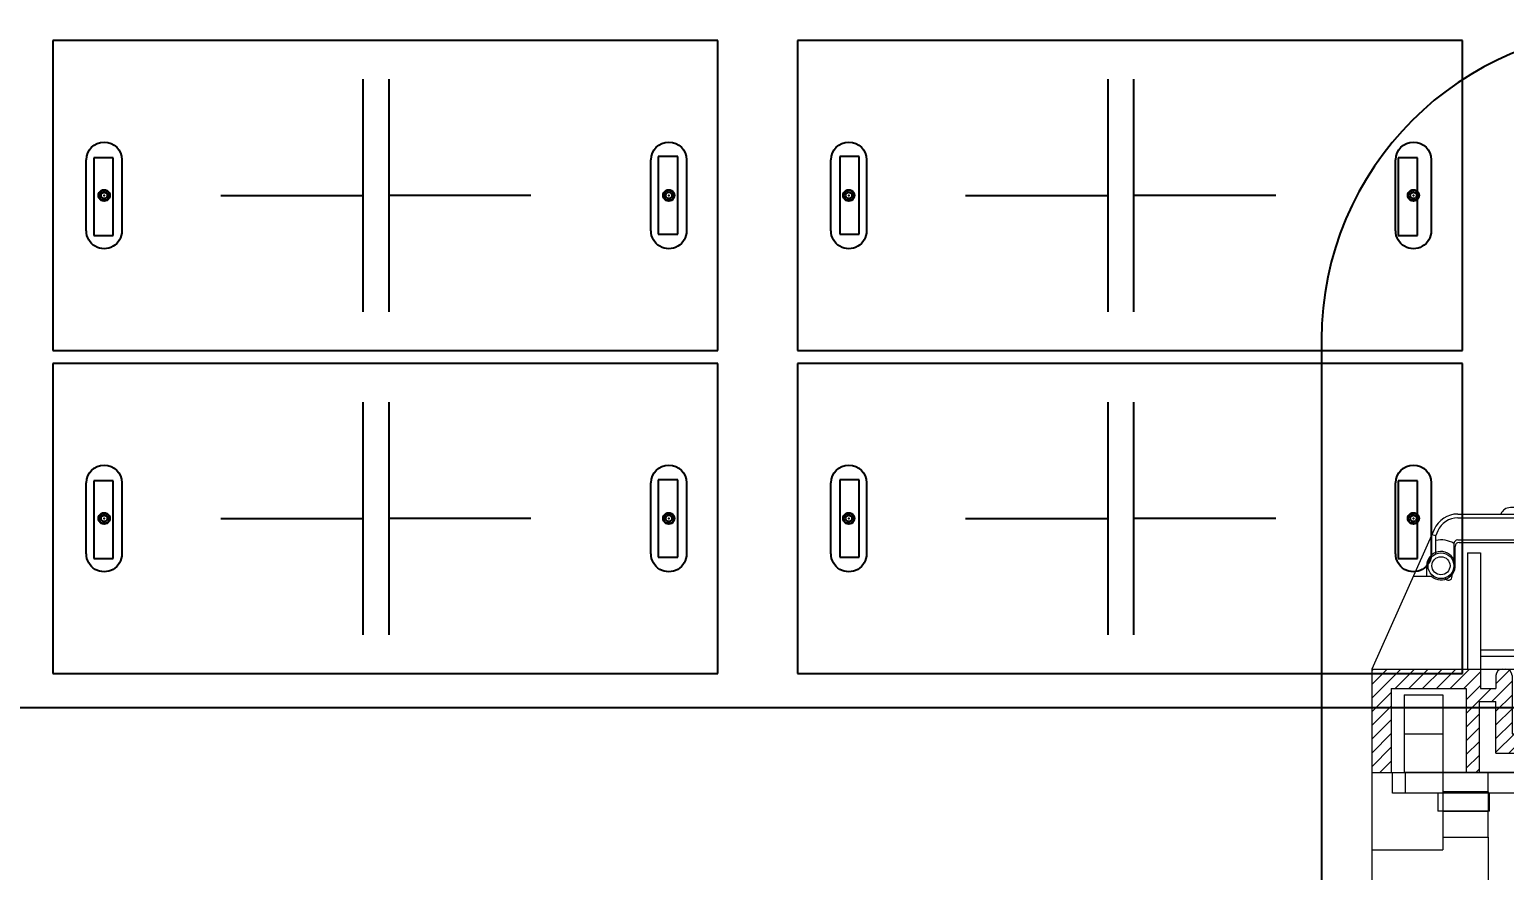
# Model space of a CAD drawing. Header units: millimetres. Extents: x 24815 to 37444, y -10619 to 6020.
# Drawn here: x 34964.9 to 35079.1, y 161.9 to 227 of the extents above; entities that cross this region are included whole.
import ezdxf

# ---------------------------------------------------------------- set-up
doc = ezdxf.new("R2010")
doc.units = ezdxf.units.MM
doc.styles.get("Standard").update_dxf_attribs({"font": 'ISOCP.SHX', "bigfont": 'WHGTXT.SHX'})

# ---------------------------------------------------------------- blocks, each defined once
blk = doc.blocks.new('A$C7E300538')
at = {"lineweight": 13}
h = blk.add_hatch(dxfattribs=at)
h.set_pattern_fill('ANSI31', color=251, scale=6, angle=90, style=0)
h.set_pattern_definition([(45, (-3149.3755, -2295.4987), (0.53033009, -0.53033009), [])])
h.paths.add_polyline_path([(-73.7, 85.5), (-73.7, 91.3), (-76.2, 91.3), (-76.2, 93.5), (-73.6, 93.5), (-72.6, 92.5), (-72.6, 86), (-73.1, 85.5)])
h.paths.add_polyline_path([(-84, 87), (-84, 91), (-85.3, 91), (-85.3, 85.5), (-86.3, 85.5), (-86.3, 92), (-92.1, 92), (-92.1, 85.5), (-93.6, 85.5), (-93.6, 93.5), (-85.2, 93.5), (-85.2, 92), (-84, 92), (-84, 93, -0.414214), (-83.5, 93.5), (-83.25, 93.5, -0.414214), (-82.75, 93), (-82.75, 88.5), (-78.45, 88.5), (-78.45, 93, -0.414214), (-77.95, 93.5), (-77.7, 93.5, -0.414214), (-77.2, 93), (-77.2, 87)])
h = blk.add_hatch(dxfattribs=at)
h.set_pattern_fill('ANSI31', color=251, scale=6, angle=90, style=0)
h.set_pattern_definition([(45, (9551.1894, 13494.2994), (0.530330086, -0.530330086), [])])
h.paths.add_polyline_path([(-31.3, 85.5), (-31.3, 91.3), (-28.8, 91.3), (-28.8, 93.5), (-31.4, 93.5), (-32.4, 92.5), (-32.4, 86), (-31.9, 85.5)])
h.paths.add_polyline_path([(-21, 87), (-21, 91), (-19.7, 91), (-19.7, 85.5), (-18.7, 85.5), (-18.7, 92), (-12.9, 92), (-12.9, 85.5), (-11.4, 85.5), (-11.4, 93.5), (-19.8, 93.5), (-19.8, 92), (-21, 92), (-21, 93, 0.414214), (-21.5, 93.5), (-21.75, 93.5, 0.414214), (-22.25, 93), (-22.25, 88.5), (-26.55, 88.5), (-26.55, 93, 0.414214), (-27.05, 93.5), (-27.3, 93.5, 0.414214), (-27.8, 93), (-27.8, 87)])
at = {"color": 251, "lineweight": 13}
for p, q in [((-86.95, 105.5), (-76.6, 105.5)), ((-86.95, 105.5), (-76.6, 105.5)), ((-86.95, 105.2), (-76.6, 105.2)), ((-76.32, 106), (-82.88, 106)), ((-76.1, 105.5), (-76.1, 105.46)), ((-28.9, 105.5), (-28.9, 105.46)), ((-28.68, 106), (-22.12, 106)), ((-18.05, 105.5), (-28.4, 105.5)), ((-18.05, 105.5), (-28.4, 105.5)), ((-18.05, 105.2), (-28.4, 105.2)), ((-88.78, 104.31), (-93.6, 93.5)), ((-88.78, 104.31), (-88.96, 103.91)), ((-88.96, 102.21), (-88.96, 103.91)), ((-88.96, 103.91), (-88.66, 103.85)), ((-88.5, 104.19), (-88.66, 103.85)), ((-79.8, 103.3), (-79.8, 104.4)), ((-79.8, 104.4), (-77, 104.4)), ((-79.8, 103.6), (-79.8, 104.4)), ((-79.8, 104.4), (-79.3, 104)), ((-79.8, 104.2), (-77, 104.2)), ((-79.3, 104), (-79.8, 103.6)), ((-79.4, 104.8), (-77.4, 104.8)), ((-79.3, 104), (-77.5, 104)), ((-77, 104.4), (-77.5, 104)), ((-77.5, 104), (-77, 103.6)), ((-77, 104.4), (-77, 103.3)), ((-77, 104.4), (-77, 103.6)), ((-28, 104.4), (-28, 103.3)), ((-25.2, 104.4), (-28, 104.4)), ((-28, 104.4), (-28, 103.6)), ((-28, 104.4), (-27.5, 104)), ((-25.2, 104.2), (-28, 104.2)), ((-27.5, 104), (-28, 103.6)), ((-25.6, 104.8), (-27.6, 104.8)), ((-25.7, 104), (-27.5, 104)), ((-25.2, 104.4), (-25.7, 104)), ((-25.7, 104), (-25.2, 103.6)), ((-25.2, 103.3), (-25.2, 104.4)), ((-25.2, 103.6), (-25.2, 104.4)), ((-16.5, 104.19), (-16.34, 103.85)), ((-16.04, 103.91), (-16.34, 103.85)), ((-16.22, 104.31), (-11.4, 93.5)), ((-16.22, 104.31), (-16.04, 103.91)), ((-16.04, 102.21), (-16.04, 103.91)), ((-88.66, 102.41), (-88.66, 103.85)), ((-87.25, 103.2), (-87.25, 101.5)), ((-87.15, 101.5), (-87.15, 103)), ((-86.95, 103.5), (-76.6, 103.5)), ((-86.85, 103.3), (-76.3, 103.3)), ((-76, 100.3), (-76, 103)), ((-29, 100.3), (-29, 103)), ((-18.15, 103.3), (-28.7, 103.3)), ((-18.05, 103.5), (-28.4, 103.5)), ((-17.85, 101.5), (-17.85, 103)), ((-17.75, 103.2), (-17.75, 101.5)), ((-16.34, 102.41), (-16.34, 103.85)), ((-86.2, 102.5), (-86.2, 93.5)), ((-86.2, 102.5), (-85.2, 102.5)), ((-85.2, 102.5), (-85.2, 93.5)), ((-75.6, 100.8), (-75.6, 102.5)), ((-73.9, 102.5), (-73.9, 100.8)), ((-73.6, 102.5), (-73.6, 93.5)), ((-73.6, 102.5), (-73.6, 100.5)), ((-31.4, 102.5), (-31.4, 93.5)), ((-31.4, 102.5), (-31.4, 100.5)), ((-31.1, 102.5), (-31.1, 100.8)), ((-29.4, 100.8), (-29.4, 102.5)), ((-19.8, 102.5), (-19.8, 93.5)), ((-18.8, 102.5), (-19.8, 102.5)), ((-18.8, 102.5), (-18.8, 93.5)), ((-90.4, 100.69), (-88.99, 100.69)), ((-89.35, 100.69), (-89.35, 101.5)), ((-87.38, 100.68), (-87.38, 101.01)), ((-73.9, 100.8), (-75.6, 100.8)), ((-75.3, 100.5), (-75.6, 100.8)), ((-72.4, 100.5), (-75.3, 100.5)), ((-73.9, 100.8), (-73.6, 100.5)), ((-72.1, 101.5), (-73.6, 101.5)), ((-72.4, 100.5), (-72.1, 100.8)), ((-72.1, 101.5), (-72.1, 100.8)), ((-32.9, 101.5), (-32.9, 100.8)), ((-32.9, 101.5), (-31.4, 101.5)), ((-32.6, 100.5), (-32.9, 100.8)), ((-32.6, 100.5), (-29.7, 100.5)), ((-31.1, 100.8), (-31.4, 100.5)), ((-31.1, 100.8), (-29.4, 100.8)), ((-29.7, 100.5), (-29.4, 100.8)), ((-17.62, 100.68), (-17.62, 101.01)), ((-14.6, 100.69), (-16.01, 100.69)), ((-15.65, 100.69), (-15.65, 101.5)), ((-74.6, 100.3), (-76, 100.3)), ((-74.6, 100.3), (-74.6, 93.5)), ((-30.4, 100.3), (-29, 100.3)), ((-30.4, 100.3), (-30.4, 93.5)), ((-85.2, 95), (-74.6, 95)), ((-74.6, 95), (-75.1, 94.5)), ((-19.8, 95), (-30.4, 95)), ((-30.4, 95), (-29.9, 94.5)), ((-85.2, 94.5), (-75.1, 94.5)), ((-75.1, 94.5), (-75.1, 93.5)), ((-29.9, 94.5), (-29.9, 93.5)), ((-19.8, 94.5), (-29.9, 94.5)), ((-93.6, 93.5), (-93.6, 85.5)), ((-93.6, 93.5), (-73.6, 93.5)), ((-85.2, 93.5), (-85.2, 92)), ((-84, 93), (-84, 92)), ((-82.75, 93), (-82.75, 88.5)), ((-78.45, 93), (-78.45, 88.5)), ((-77.2, 87), (-77.2, 93)), ((-76.2, 91.3), (-76.2, 93.5)), ((-73.6, 93.5), (-72.6, 92.5)), ((-72.6, 92.5), (-72.6, 86)), ((-31.4, 93.5), (-32.4, 92.5)), ((-32.4, 92.5), (-32.4, 86)), ((-11.4, 93.5), (-31.4, 93.5)), ((-28.8, 91.3), (-28.8, 93.5)), ((-27.8, 87), (-27.8, 93)), ((-26.55, 93), (-26.55, 88.5)), ((-22.25, 93), (-22.25, 88.5)), ((-21, 93), (-21, 92)), ((-19.8, 93.5), (-19.8, 92)), ((-11.4, 93.5), (-11.4, 85.5)), ((-92.1, 92), (-92.1, 85.5)), ((-92.1, 92), (-86.3, 92)), ((-91.1, 91.5), (-88.1, 91.5)), ((-91.1, 91.5), (-91.1, 85.5)), ((-88.1, 91.5), (-88.1, 79.5)), ((-86.3, 92), (-86.3, 85.5)), ((-85.2, 92), (-84, 92)), ((-19.8, 92), (-21, 92)), ((-12.9, 92), (-18.7, 92)), ((-18.7, 92), (-18.7, 85.5)), ((-13.9, 91.5), (-16.9, 91.5)), ((-16.9, 91.5), (-16.9, 79.5)), ((-13.9, 91.5), (-13.9, 85.5)), ((-12.9, 92), (-12.9, 85.5)), ((-85.3, 91.01), (-85.3, 85.5)), ((-85.3, 91), (-84, 91)), ((-84, 87), (-84, 91)), ((-76.2, 91.3), (-73.7, 91.3)), ((-76.2, 91.3), (-76.2, 91)), ((-76.2, 91), (-73.7, 91)), ((-74.1, 91), (-74.1, 85.5)), ((-73.7, 91.3), (-73.7, 85.5)), ((-28.8, 91.3), (-31.3, 91.3)), ((-31.3, 91.3), (-31.3, 85.5)), ((-28.8, 91), (-31.3, 91)), ((-30.9, 91), (-30.9, 85.5)), ((-28.8, 91.3), (-28.8, 91)), ((-19.7, 91), (-21, 91)), ((-21, 87), (-21, 91)), ((-19.7, 91.01), (-19.7, 85.5)), ((-91.1, 88.5), (-88.1, 88.5)), ((-82.75, 88.5), (-78.45, 88.5)), ((-22.25, 88.5), (-26.55, 88.5)), ((-13.9, 88.5), (-16.9, 88.5)), ((-84, 87), (-77.2, 87)), ((-21, 87), (-27.8, 87)), ((-72.6, 86), (-73.1, 85.5)), ((-32.4, 86), (-31.9, 85.5)), ((-93.6, 85.5), (-93.6, 67.5)), ((-93.6, 85.5), (-91.1, 85.5)), ((-93.6, 85.5), (-73.1, 85.5)), ((-84.6, 85.5), (-88.1, 85.5)), ((-84.6, 84), (-84.6, 85.5)), ((-11.4, 85.5), (-31.9, 85.5)), ((-20.4, 84), (-20.4, 85.5)), ((-20.4, 85.5), (-16.9, 85.5)), ((-11.4, 85.5), (-13.9, 85.5)), ((-11.4, 85.5), (-11.4, 67.5)), ((-84.6, 84), (-88.1, 84)), ((-84.6, 84), (-84.6, 82.5)), ((-20.4, 84), (-20.4, 82.5)), ((-20.4, 84), (-16.9, 84)), ((-88.1, 82.5), (-84.6, 82.5)), ((-84.6, 80.5), (-84.6, 82.5)), ((-16.9, 82.5), (-20.4, 82.5)), ((-20.4, 80.5), (-20.4, 82.5)), ((-88.1, 80.5), (-84.6, 80.5)), ((-84.6, 80.5), (-84.6, 70.5)), ((-20.4, 80.5), (-20.4, 70.5)), ((-16.9, 80.5), (-20.4, 80.5)), ((-93.6, 79.5), (-88.1, 79.5)), ((-11.4, 79.5), (-16.9, 79.5)), ((-92.4, 67.5), (-84.6, 70.5)), ((-12.6, 67.5), (-20.4, 70.5)), ((-93.6, 67.5), (-92.4, 67.5)), ((-11.4, 67.5), (-12.6, 67.5))]:
    blk.add_line(p, q, dxfattribs=at)
at = {"color": 251}
for p, q in [((-79.8, 103.6), (-77, 103.6)), ((-25.2, 103.6), (-28, 103.6)), ((-33, 83.8), (-72, 83.8)), ((-71, 83.8), (-71, 56.67)), ((-69, 83.8), (-69, 56.67)), ((-67, 83.8), (-67, 56.67)), ((-65, 83.8), (-65, 56.67)), ((-63, 83.8), (-63, 56.67)), ((-61, 83.8), (-61, 56.67)), ((-59, 83.8), (-59, 56.67)), ((-57, 83.8), (-57, 56.67)), ((-55, 83.8), (-55, 56.67)), ((-53, 83.8), (-53, 56.67)), ((-51, 83.8), (-51, 56.67)), ((-49, 83.8), (-49, 56.67)), ((-47, 83.8), (-47, 56.67)), ((-45, 83.8), (-45, 56.67)), ((-43, 83.8), (-43, 56.67)), ((-41, 83.8), (-41, 56.67)), ((-39, 83.8), (-39, 56.67)), ((-37, 83.8), (-37, 56.67)), ((-35, 83.8), (-35, 56.67)), ((-86.55, 69.75), (-78, 69.75)), ((-18.45, 69.75), (-27, 69.75)), ((-89.86, 13.85), (-89.86, 68.48)), ((-15.14, 13.85), (-15.14, 68.48)), ((-71, 33.39), (-71, 1.7)), ((-69, 33.39), (-69, 1.7)), ((-67, 33.39), (-67, 1.7)), ((-65, 33.39), (-65, 1.7)), ((-63, 33.39), (-63, 1.7)), ((-61, 33.39), (-61, 1.7)), ((-59, 33.39), (-59, 1.7)), ((-57, 33.39), (-57, 1.7)), ((-55, 33.39), (-55, 1.7)), ((-53, 33.39), (-53, 1.7)), ((-51, 33.39), (-51, 1.7)), ((-49, 33.39), (-49, 1.7)), ((-47, 33.39), (-47, 1.7)), ((-45, 33.39), (-45, 1.7)), ((-43, 33.39), (-43, 1.7)), ((-41, 33.39), (-41, 1.7)), ((-39, 33.39), (-39, 1.7)), ((-37, 33.39), (-37, 1.7)), ((-35, 33.39), (-35, 1.7)), ((-89.86, 13.85), (-78, 13.85)), ((-15.14, 13.85), (-27, 13.85)), ((-33, 1.7), (-72, 1.7))]:
    blk.add_line(p, q, dxfattribs=at)
at = {"color": 251, "lineweight": 15}
for p, q in [((-92, 83.9), (-92, 85.5)), ((-92, 85.5), (-91.03, 85.5)), ((-91.03, 85.5), (-91.03, 83.9)), ((-73.7, 85.5), (-91.03, 85.5)), ((-73.7, 83.9), (-73.7, 85.5)), ((-31.3, 83.9), (-31.3, 85.5)), ((-31.3, 85.5), (-13.97, 85.5)), ((-13.97, 85.5), (-13.97, 83.9)), ((-13, 85.5), (-13.97, 85.5)), ((-13, 83.9), (-13, 85.5)), ((-91.03, 83.9), (-92, 83.9)), ((-73.7, 83.9), (-91.03, 83.9)), ((-88.5, 83.9), (-88.5, 82.5)), ((-88.5, 83.9), (-88.5, 82.5)), ((-84.5, 82.5), (-84.5, 83.9)), ((-76, 83.35), (-73.7, 83.35)), ((-73.7, 2.15), (-73.7, 83.35)), ((-73.7, 83.35), (-73.6, 83.35)), ((-73.6, 83.8), (-72, 83.8)), ((-73.6, 83.35), (-73.6, 83.8)), ((-73.6, 83.35), (-72, 83.35)), ((-72, 83.35), (-72, 83.8)), ((-72, 83.35), (-72, 2.15)), ((-31.4, 83.8), (-33, 83.8)), ((-33, 83.35), (-33, 83.8)), ((-31.4, 83.35), (-33, 83.35)), ((-33, 83.35), (-33, 56.67)), ((-31.4, 83.35), (-31.4, 83.8)), ((-31.3, 83.35), (-31.4, 83.35)), ((-31.3, 83.9), (-13.97, 83.9)), ((-29, 83.35), (-31.3, 83.35)), ((-31.3, 2.15), (-31.3, 83.35)), ((-20.5, 82.5), (-20.5, 83.9)), ((-16.5, 83.9), (-16.5, 82.5)), ((-16.5, 83.9), (-16.5, 82.5)), ((-13.97, 83.9), (-13, 83.9)), ((-84.5, 82.5), (-88.5, 82.5)), ((-20.5, 82.5), (-16.5, 82.5)), ((-78, 4.15), (-78, 81.35)), ((-27, 4.15), (-27, 81.35)), ((-33, 33.39), (-33, 2.15)), ((-85.6, 3), (-85.6, 1.6)), ((-85.6, 3), (-80.4, 3)), ((-80.4, 1.6), (-80.4, 3)), ((-24.6, 1.6), (-24.6, 3)), ((-19.4, 3), (-24.6, 3)), ((-19.4, 3), (-19.4, 1.6)), ((-105, 0), (-105, 1.6)), ((-105, 1.6), (-104.11, 1.6)), ((-104.11, 1.6), (-104.11, 0)), ((-104.11, 1.6), (-96.5, 1.6)), ((-96.5, 0), (-96.5, 1.6)), ((-96.5, 1.6), (-95.39, 1.6)), ((-95.39, 1.6), (-95.39, 0)), ((-95.39, 1.6), (-73.7, 1.6)), ((-73.7, 2.15), (-76, 2.15)), ((-73.6, 2.15), (-73.7, 2.15)), ((-73.7, 1.6), (-73.7, 0)), ((-73.6, 1.7), (-73.6, 2.15)), ((-73.6, 2.15), (-72, 2.15)), ((-73.6, 1.7), (-72, 1.7)), ((-72, 1.7), (-72, 2.15)), ((-31.4, 2.15), (-33, 2.15)), ((-33, 1.7), (-33, 2.15)), ((-31.4, 1.7), (-33, 1.7)), ((-31.4, 1.7), (-31.4, 2.15)), ((-31.4, 2.15), (-31.3, 2.15)), ((-31.3, 2.15), (-29, 2.15)), ((-31.3, 1.6), (-31.3, 0)), ((-9.61, 1.6), (-31.3, 1.6)), ((-9.61, 1.6), (-9.61, 0)), ((-8.5, 1.6), (-9.61, 1.6)), ((-8.5, 0), (-8.5, 1.6)), ((-0.89, 1.6), (-8.5, 1.6)), ((-0.89, 1.6), (-0.89, 0)), ((0, 1.6), (-0.89, 1.6)), ((0, 0), (0, 1.6)), ((-104.11, 0), (-105, 0)), ((-104.11, 0), (-96.5, 0)), ((-95.39, 0), (-96.5, 0)), ((-95.39, 0), (-73.7, 0)), ((-9.61, 0), (-31.3, 0)), ((-9.61, 0), (-8.5, 0)), ((-0.89, 0), (-8.5, 0)), ((-0.89, 0), (0, 0))]:
    blk.add_line(p, q, dxfattribs=at)
at = {"color": 251}
blk.add_lwpolyline([(-30.74, 56.67), (-72, 56.67), (-72, 33.39), (-30.74, 33.39)], close=True, dxfattribs=at)
at = {"color": 251, "lineweight": 13}
for centre, radius in [((-88.25, 101.5), 1), ((-88.25, 101.5), 0.7), ((-16.75, 101.5), 1), ((-16.75, 101.5), 0.7)]:
    blk.add_circle(centre, radius, dxfattribs=at)
for centre, radius, start, end in [((-86.95, 103.5), 2, 90, 155.9711), ((-86.95, 103.5), 2, 90, 155.9711), ((-86.95, 103.5), 1.7, 90, 155.9711), ((-82.88, 105.22), 0.78, 90, 158.9628), ((-76.6, 102.5), 3, 0, 90), ((-76.6, 102.5), 3, 0, 90), ((-76.6, 102.5), 2.7, 0, 90), ((-76.32, 105.22), 0.78, 6.5064, 90), ((-28.4, 102.5), 3, 90, 180), ((-28.4, 102.5), 3, 90, 180), ((-28.4, 102.5), 2.7, 90, 180), ((-28.68, 105.22), 0.78, 90, 173.4936), ((-22.12, 105.22), 0.78, 21.0372, 90), ((-18.05, 103.5), 2, 24.0289, 90), ((-18.05, 103.5), 2, 24.0289, 90), ((-18.05, 103.5), 1.7, 24.0289, 90), ((-79.4, 104.4), 0.4, 90, 180), ((-77.4, 104.4), 0.4, 0, 90), ((-27.6, 104.4), 0.4, 90, 180), ((-25.6, 104.4), 0.4, 0, 90), ((-88.25, 101.5), 2, 59.9465, 101.7448), ((-86.95, 103.2), 0.3, 90, 180), ((-86.85, 103), 0.3, 90, 180), ((-76.6, 102.5), 1, 0, 90), ((-76.3, 103), 0.3, 0, 90), ((-28.4, 102.5), 1, 90, 180), ((-28.7, 103), 0.3, 90, 180), ((-18.15, 103), 0.3, 0, 90), ((-18.05, 103.2), 0.3, 0, 90), ((-16.75, 101.5), 2, 78.2552, 120.0535), ((-88.25, 101.5), 1.1, 227.633, 180), ((-16.75, 101.5), 1.1, 0, 312.367), ((-87.68, 100.68), 0.3, 206.3731, 0), ((-17.32, 100.68), 0.3, 180, 333.6269), ((-83.5, 93), 0.5, 90, 180), ((-83.25, 93), 0.5, 0, 90), ((-77.95, 93), 0.5, 90, 180), ((-77.7, 93), 0.5, 0, 90), ((-27.3, 93), 0.5, 90, 180), ((-27.05, 93), 0.5, 0, 90), ((-21.75, 93), 0.5, 90, 180), ((-21.5, 93), 0.5, 0, 90)]:
    blk.add_arc(centre, radius, start, end, dxfattribs=at)
at = {"color": 251, "lineweight": 15}
for centre, radius, start, end in [((-76, 81.35), 2, 90, 180), ((-29, 81.35), 2, 0, 90), ((-76, 4.15), 2, 180, 270), ((-29, 4.15), 2, 270, 0), ((-73.7, 1.7), 0.1, 270, 0), ((-73.7, 1.7), 1.7, 270, 0), ((-31.3, 1.7), 1.7, 180, 270), ((-31.3, 1.7), 0.1, 180, 270)]:
    blk.add_arc(centre, radius, start, end, dxfattribs=at)
for points, knots in [([(-72, 83.8), (-72, 84.02), (-72.04, 84.24), (-72.21, 84.66), (-72.34, 84.84), (-72.66, 85.16), (-72.84, 85.29), (-73.26, 85.46), (-73.48, 85.5), (-73.7, 85.5)], [0, 0, 0, 0, 0.25, 0.25, 0.5, 0.5, 0.75, 0.75, 1, 1, 1, 1]), ([(-33, 83.8), (-33, 84.02), (-32.96, 84.24), (-32.79, 84.66), (-32.66, 84.84), (-32.34, 85.16), (-32.16, 85.29), (-31.74, 85.46), (-31.52, 85.5), (-31.3, 85.5)], [0, 0, 0, 0, 0.25, 0.25, 0.5, 0.5, 0.75, 0.75, 1, 1, 1, 1]), ([(-73.6, 83.8), (-73.6, 83.83), (-73.61, 83.85), (-73.65, 83.89), (-73.67, 83.9), (-73.7, 83.9)], [0, 0, 0, 0, 0.5, 0.5, 1, 1, 1, 1]), ([(-31.4, 83.8), (-31.4, 83.83), (-31.39, 83.85), (-31.35, 83.89), (-31.33, 83.9), (-31.3, 83.9)], [0, 0, 0, 0, 0.5, 0.5, 1, 1, 1, 1])]:
    blk.add_open_spline(points, degree=3, knots=knots, dxfattribs=at)
at = {"color": 251, "insert": (-23.51, 50.28), "char_height": 4, "width": 55.9054, "attachment_point": 3}
blk.add_mtext('{\\fGulim|b0|i0|c129|p49;TRANSFORMER\\P100VA}', dxfattribs=at)
blk = doc.blocks.new('A$C74ED17BD')
blk.add_line((-56.23, 62.3), (-56.23, -29.7))
blk.add_arc((-32.23, 62.3), 24, 90, 180)
blk = doc.blocks.new('A$C3CC6408C')
at = {"color": 2}
for p, q in [((-166.64, -167.24), (-172.64, -167.24)), ((-172.64, -167.24), (-172.64, -191.24)), ((-121.19, -167.24), (-166.64, -167.24)), ((-121.19, -191.24), (-121.19, -167.24)), ((-109.01, -167.24), (-115.01, -167.24)), ((-115.01, -167.24), (-115.01, -191.24)), ((-63.56, -167.24), (-109.01, -167.24)), ((-63.56, -191.24), (-63.56, -167.24)), ((-148.65, -170.24), (-148.65, -188.24)), ((-146.65, -170.24), (-146.65, -188.24)), ((-91.01, -170.24), (-91.01, -188.24)), ((-89.01, -170.24), (-89.01, -188.24)), ((-170.06, -181.99), (-170.06, -176.49)), ((-170.06, -176.49), (-170.06, -176.49)), ((-170.06, -181.99), (-170.06, -176.49)), ((-170.06, -176.49), (-170.06, -176.49)), ((-167.98, -176.34), (-169.48, -176.34)), ((-169.48, -176.34), (-169.48, -182.34)), ((-167.98, -182.34), (-167.98, -176.34)), ((-167.31, -176.49), (-167.31, -181.99)), ((-167.31, -176.49), (-167.31, -181.99)), ((-126.36, -181.99), (-126.36, -176.49)), ((-126.36, -176.49), (-126.36, -176.49)), ((-126.36, -181.99), (-126.36, -176.49)), ((-126.36, -176.49), (-126.36, -176.49)), ((-124.29, -176.24), (-125.79, -176.24)), ((-125.79, -176.24), (-125.79, -182.24)), ((-124.29, -182.24), (-124.29, -176.24)), ((-123.61, -176.49), (-123.61, -181.99)), ((-123.61, -176.49), (-123.61, -181.99)), ((-112.43, -181.99), (-112.43, -176.49)), ((-112.43, -176.49), (-112.43, -176.49)), ((-112.43, -181.99), (-112.43, -176.49)), ((-112.43, -176.49), (-112.43, -176.49)), ((-110.24, -176.24), (-111.74, -176.24)), ((-111.74, -176.24), (-111.74, -182.24)), ((-110.24, -182.24), (-110.24, -176.24)), ((-109.68, -176.49), (-109.68, -181.99)), ((-109.68, -176.49), (-109.68, -181.99)), ((-68.73, -181.99), (-68.73, -176.49)), ((-68.73, -176.49), (-68.73, -176.49)), ((-68.73, -181.99), (-68.73, -176.49)), ((-68.73, -176.49), (-68.73, -176.49)), ((-67.04, -176.34), (-68.54, -176.34)), ((-68.54, -176.34), (-68.54, -182.34)), ((-67.04, -182.34), (-67.04, -176.34)), ((-65.98, -176.49), (-65.98, -181.99)), ((-65.98, -176.49), (-65.98, -181.99)), ((-159.64, -179.24), (-148.65, -179.24)), ((-135.65, -179.24), (-146.65, -179.24)), ((-102.01, -179.24), (-91.01, -179.24)), ((-78.01, -179.24), (-89.01, -179.24)), ((-169.48, -182.34), (-168.98, -182.34)), ((-168.98, -182.34), (-167.98, -182.34)), ((-125.79, -182.24), (-125.29, -182.24)), ((-125.29, -182.24), (-124.29, -182.24)), ((-111.74, -182.24), (-111.24, -182.24)), ((-111.24, -182.24), (-110.24, -182.24)), ((-68.54, -182.34), (-68.04, -182.34)), ((-68.04, -182.34), (-67.04, -182.34)), ((-172.64, -191.24), (-121.19, -191.24)), ((-115.01, -191.24), (-63.56, -191.24)), ((-166.64, -192.24), (-172.64, -192.24)), ((-172.64, -192.24), (-172.64, -216.24)), ((-121.19, -192.24), (-166.64, -192.24)), ((-121.19, -216.24), (-121.19, -192.24)), ((-109.01, -192.24), (-115.01, -192.24)), ((-115.01, -192.24), (-115.01, -216.24)), ((-63.56, -192.24), (-109.01, -192.24)), ((-63.56, -216.24), (-63.56, -192.24)), ((-148.65, -195.24), (-148.65, -213.24)), ((-146.65, -195.24), (-146.65, -213.24)), ((-91.01, -195.24), (-91.01, -213.24)), ((-89.01, -195.24), (-89.01, -213.24)), ((-170.06, -206.99), (-170.06, -201.49)), ((-170.06, -201.49), (-170.06, -201.49)), ((-170.06, -206.99), (-170.06, -201.49)), ((-170.06, -201.49), (-170.06, -201.49)), ((-167.98, -201.34), (-169.48, -201.34)), ((-169.48, -201.34), (-169.48, -207.34)), ((-167.98, -207.34), (-167.98, -201.34)), ((-167.31, -201.49), (-167.31, -206.99)), ((-167.31, -201.49), (-167.31, -206.99)), ((-126.36, -206.99), (-126.36, -201.49)), ((-126.36, -201.49), (-126.36, -201.49)), ((-126.36, -206.99), (-126.36, -201.49)), ((-126.36, -201.49), (-126.36, -201.49)), ((-124.29, -201.24), (-125.79, -201.24)), ((-125.79, -201.24), (-125.79, -207.24)), ((-124.29, -207.24), (-124.29, -201.24)), ((-123.61, -201.49), (-123.61, -206.99)), ((-123.61, -201.49), (-123.61, -206.99)), ((-112.43, -206.99), (-112.43, -201.49)), ((-112.43, -201.49), (-112.43, -201.49)), ((-112.43, -206.99), (-112.43, -201.49)), ((-112.43, -201.49), (-112.43, -201.49)), ((-110.24, -201.24), (-111.74, -201.24)), ((-111.74, -201.24), (-111.74, -207.24)), ((-110.24, -207.24), (-110.24, -201.24)), ((-109.68, -201.49), (-109.68, -206.99)), ((-109.68, -201.49), (-109.68, -206.99)), ((-68.73, -206.99), (-68.73, -201.49)), ((-68.73, -201.49), (-68.73, -201.49)), ((-68.73, -206.99), (-68.73, -201.49)), ((-68.73, -201.49), (-68.73, -201.49)), ((-67.04, -201.34), (-68.54, -201.34)), ((-68.54, -201.34), (-68.54, -207.34)), ((-67.04, -207.34), (-67.04, -201.34)), ((-65.98, -201.49), (-65.98, -206.99)), ((-65.98, -201.49), (-65.98, -206.99)), ((-159.64, -204.24), (-148.65, -204.24)), ((-135.65, -204.24), (-146.65, -204.24)), ((-102.01, -204.24), (-91.01, -204.24)), ((-78.01, -204.24), (-89.01, -204.24)), ((-169.48, -207.34), (-168.98, -207.34)), ((-168.98, -207.34), (-167.98, -207.34)), ((-125.79, -207.24), (-125.29, -207.24)), ((-125.29, -207.24), (-124.29, -207.24)), ((-111.74, -207.24), (-111.24, -207.24)), ((-111.24, -207.24), (-110.24, -207.24)), ((-68.54, -207.34), (-68.04, -207.34)), ((-68.04, -207.34), (-67.04, -207.34)), ((-172.64, -216.24), (-121.19, -216.24)), ((-115.01, -216.24), (-63.56, -216.24)), ((0, -218.9), (-241.97, -218.9))]:
    blk.add_line(p, q, dxfattribs=at)
at = {"color": 2, "extrusion": (0, 0, -1)}
for centre, major_axis, start_param, end_param in [((-168.68, -176.49), (0.972, 0.972), 3.926991, 7.068583), ((-168.68, -176.49), (0.972, 0.972), 3.926991, 7.068583), ((-124.98, -176.49), (0.972, 0.972), 3.926991, 7.068583), ((-124.98, -176.49), (0.972, 0.972), 3.926991, 7.068583), ((-111.05, -176.49), (0.972, 0.972), 3.926991, 7.068583), ((-111.05, -176.49), (0.972, 0.972), 3.926991, 7.068583), ((-67.35, -176.49), (0.972, 0.972), 3.926991, 7.068583), ((-67.35, -176.49), (0.972, 0.972), 3.926991, 7.068583), ((-168.68, -179.24), (-0.314, 0.314), 5.497787, 8.63938), ((-168.68, -179.24), (-0.314, 0.314), 5.497787, 8.63938), ((-168.68, -179.24), (0.278, 0.278), 3.926991, 7.068583), ((-168.68, -179.24), (0.278, 0.278), 3.926991, 7.068583), ((-168.68, -179.24), (0.278, 0.278), 3.926991, 7.068583), ((-168.68, -179.24), (0.278, 0.278), 3.926991, 7.068583), ((-168.68, -179.24), (0.278, 0.278), 3.926991, 7.068583), ((-168.68, -179.24), (0.278, 0.278), 3.926991, 7.068583), ((-168.68, -179.24), (0.278, 0.278), 3.926991, 7.068583), ((-168.68, -179.24), (0.278, 0.278), 3.926991, 7.068583), ((-168.68, -179.24), (0.278, 0.278), 3.926991, 7.068583), ((-168.68, -179.24), (0.278, 0.278), 3.926991, 7.068583), ((-168.68, -179.24), (0.278, 0.278), 3.926991, 7.068583), ((-168.68, -179.24), (-0.171, 0.171), 5.497787, 8.63938), ((-168.68, -179.24), (-0.171, 0.171), 5.497787, 8.63938), ((-124.98, -179.24), (-0.314, 0.314), 5.497787, 8.63938), ((-124.98, -179.24), (-0.314, 0.314), 5.497787, 8.63938), ((-124.98, -179.24), (-0.278, 0.278), 5.497787, 8.63938), ((-124.98, -179.24), (-0.278, 0.278), 5.497787, 8.63938), ((-124.98, -179.24), (-0.278, 0.278), 5.497787, 8.63938), ((-124.98, -179.24), (-0.278, 0.278), 5.497787, 8.63938), ((-124.98, -179.24), (-0.278, 0.278), 5.497787, 8.63938), ((-124.98, -179.24), (-0.278, 0.278), 5.497787, 8.63938), ((-124.98, -179.24), (-0.278, 0.278), 5.497787, 8.63938), ((-124.98, -179.24), (-0.278, 0.278), 5.497787, 8.63938), ((-124.98, -179.24), (-0.278, 0.278), 5.497787, 8.63938), ((-124.98, -179.24), (-0.278, 0.278), 5.497787, 8.63938), ((-124.98, -179.24), (-0.278, 0.278), 5.497787, 8.63938), ((-124.98, -179.24), (0.171, 0.171), 3.926991, 7.068583), ((-124.98, -179.24), (0.171, 0.171), 3.926991, 7.068583), ((-111.05, -179.24), (-0.314, 0.314), 5.497787, 8.63938), ((-111.05, -179.24), (-0.314, 0.314), 5.497787, 8.63938), ((-111.05, -179.24), (-0.278, 0.278), 5.497787, 8.63938), ((-111.05, -179.24), (-0.278, 0.278), 5.497787, 8.63938), ((-111.05, -179.24), (-0.278, 0.278), 5.497787, 8.63938), ((-111.05, -179.24), (-0.278, 0.278), 5.497787, 8.63938), ((-111.05, -179.24), (-0.278, 0.278), 5.497787, 8.63938), ((-111.05, -179.24), (-0.278, 0.278), 5.497787, 8.63938), ((-111.05, -179.24), (-0.278, 0.278), 5.497787, 8.63938), ((-111.05, -179.24), (-0.278, 0.278), 5.497787, 8.63938), ((-111.05, -179.24), (-0.278, 0.278), 5.497787, 8.63938), ((-111.05, -179.24), (-0.278, 0.278), 5.497787, 8.63938), ((-111.05, -179.24), (-0.278, 0.278), 5.497787, 8.63938), ((-111.05, -179.24), (-0.171, 0.171), 5.497787, 8.63938), ((-111.05, -179.24), (-0.171, 0.171), 5.497787, 8.63938), ((-67.35, -179.24), (-0.314, 0.314), 5.497787, 8.63938), ((-67.35, -179.24), (-0.314, 0.314), 5.497787, 8.63938), ((-67.35, -179.24), (-0.278, 0.278), 5.497787, 8.63938), ((-67.35, -179.24), (-0.278, 0.278), 5.497787, 8.63938), ((-67.35, -179.24), (-0.278, 0.278), 5.497787, 8.63938), ((-67.35, -179.24), (-0.278, 0.278), 5.497787, 8.63938), ((-67.35, -179.24), (-0.278, 0.278), 5.497787, 8.63938), ((-67.35, -179.24), (-0.278, 0.278), 5.497787, 8.63938), ((-67.35, -179.24), (-0.278, 0.278), 5.497787, 8.63938), ((-67.35, -179.24), (-0.278, 0.278), 5.497787, 8.63938), ((-67.35, -179.24), (-0.278, 0.278), 5.497787, 8.63938), ((-67.35, -179.24), (-0.278, 0.278), 5.497787, 8.63938), ((-67.35, -179.24), (-0.278, 0.278), 5.497787, 8.63938), ((-67.35, -179.24), (-0.171, 0.171), 5.497787, 8.63938), ((-67.35, -179.24), (-0.171, 0.171), 5.497787, 8.63938), ((-168.68, -179.24), (-0.314, 0.314), 2.356194, 5.497787), ((-168.68, -179.24), (-0.314, 0.314), 2.356194, 5.497787), ((-168.68, -179.24), (-0.278, 0.278), 2.356194, 5.497787), ((-168.68, -179.24), (-0.278, 0.278), 2.356194, 5.497787), ((-168.68, -179.24), (-0.278, 0.278), 2.356194, 5.497787), ((-168.68, -179.24), (-0.278, 0.278), 2.356194, 5.497787), ((-168.68, -179.24), (-0.278, 0.278), 2.356194, 5.497787), ((-168.68, -179.24), (-0.278, 0.278), 2.356194, 5.497787), ((-168.68, -179.24), (-0.278, 0.278), 2.356194, 5.497787), ((-168.68, -179.24), (-0.278, 0.278), 2.356194, 5.497787), ((-168.68, -179.24), (-0.278, 0.278), 2.356194, 5.497787), ((-168.68, -179.24), (-0.278, 0.278), 2.356194, 5.497787), ((-168.68, -179.24), (-0.278, 0.278), 2.356194, 5.497787), ((-168.68, -179.24), (0.171, 0.171), 0.785398, 3.926991), ((-168.68, -179.24), (0.171, 0.171), 0.785398, 3.926991), ((-124.98, -179.24), (-0.314, 0.314), 2.356194, 5.497787), ((-124.98, -179.24), (-0.314, 0.314), 2.356194, 5.497787), ((-124.98, -179.24), (0.278, 0.278), 0.785398, 3.926991), ((-124.98, -179.24), (0.278, 0.278), 0.785398, 3.926991), ((-124.98, -179.24), (0.278, 0.278), 0.785398, 3.926991), ((-124.98, -179.24), (0.278, 0.278), 0.785398, 3.926991), ((-124.98, -179.24), (0.278, 0.278), 0.785398, 3.926991), ((-124.98, -179.24), (0.278, 0.278), 0.785398, 3.926991), ((-124.98, -179.24), (0.278, 0.278), 0.785398, 3.926991), ((-124.98, -179.24), (0.278, 0.278), 0.785398, 3.926991), ((-124.98, -179.24), (0.278, 0.278), 0.785398, 3.926991), ((-124.98, -179.24), (0.278, 0.278), 0.785398, 3.926991), ((-124.98, -179.24), (0.278, 0.278), 0.785398, 3.926991), ((-124.98, -179.24), (0.171, 0.171), 0.785398, 3.926991), ((-124.98, -179.24), (0.171, 0.171), 0.785398, 3.926991), ((-111.05, -179.24), (-0.314, 0.314), 2.356194, 5.497787), ((-111.05, -179.24), (-0.314, 0.314), 2.356194, 5.497787), ((-111.05, -179.24), (0.278, 0.278), 0.785398, 3.926991), ((-111.05, -179.24), (0.278, 0.278), 0.785398, 3.926991), ((-111.05, -179.24), (0.278, 0.278), 0.785398, 3.926991), ((-111.05, -179.24), (0.278, 0.278), 0.785398, 3.926991), ((-111.05, -179.24), (0.278, 0.278), 0.785398, 3.926991), ((-111.05, -179.24), (0.278, 0.278), 0.785398, 3.926991), ((-111.05, -179.24), (0.278, 0.278), 0.785398, 3.926991), ((-111.05, -179.24), (0.278, 0.278), 0.785398, 3.926991), ((-111.05, -179.24), (0.278, 0.278), 0.785398, 3.926991), ((-111.05, -179.24), (0.278, 0.278), 0.785398, 3.926991), ((-111.05, -179.24), (0.278, 0.278), 0.785398, 3.926991), ((-111.05, -179.24), (0.171, 0.171), 0.785398, 3.926991), ((-111.05, -179.24), (0.171, 0.171), 0.785398, 3.926991), ((-67.35, -179.24), (-0.314, 0.314), 2.356194, 5.497787), ((-67.35, -179.24), (-0.314, 0.314), 2.356194, 5.497787), ((-67.35, -179.24), (-0.278, 0.278), 2.356194, 5.497787), ((-67.35, -179.24), (-0.278, 0.278), 2.356194, 5.497787), ((-67.35, -179.24), (-0.278, 0.278), 2.356194, 5.497787), ((-67.35, -179.24), (-0.278, 0.278), 2.356194, 5.497787), ((-67.35, -179.24), (-0.278, 0.278), 2.356194, 5.497787), ((-67.35, -179.24), (-0.278, 0.278), 2.356194, 5.497787), ((-67.35, -179.24), (-0.278, 0.278), 2.356194, 5.497787), ((-67.35, -179.24), (-0.278, 0.278), 2.356194, 5.497787), ((-67.35, -179.24), (-0.278, 0.278), 2.356194, 5.497787), ((-67.35, -179.24), (-0.278, 0.278), 2.356194, 5.497787), ((-67.35, -179.24), (-0.278, 0.278), 2.356194, 5.497787), ((-67.35, -179.24), (0.171, 0.171), 0.785398, 3.926991), ((-67.35, -179.24), (0.171, 0.171), 0.785398, 3.926991), ((-168.68, -181.99), (-0.972, 0.972), 2.356194, 5.497787), ((-168.68, -181.99), (-0.972, 0.972), 2.356194, 5.497787), ((-124.98, -181.99), (-0.972, 0.972), 2.356194, 5.497787), ((-124.98, -181.99), (-0.972, 0.972), 2.356194, 5.497787), ((-111.05, -181.99), (-0.972, 0.972), 2.356194, 5.497787), ((-111.05, -181.99), (-0.972, 0.972), 2.356194, 5.497787), ((-67.35, -181.99), (-0.972, 0.972), 2.356194, 5.497787), ((-67.35, -181.99), (-0.972, 0.972), 2.356194, 5.497787), ((-168.68, -201.49), (0.972, 0.972), 3.926991, 7.068583), ((-168.68, -201.49), (0.972, 0.972), 3.926991, 7.068583), ((-124.98, -201.49), (0.972, 0.972), 3.926991, 7.068583), ((-124.98, -201.49), (0.972, 0.972), 3.926991, 7.068583), ((-111.05, -201.49), (0.972, 0.972), 3.926991, 7.068583), ((-111.05, -201.49), (0.972, 0.972), 3.926991, 7.068583), ((-67.35, -201.49), (0.972, 0.972), 3.926991, 7.068583), ((-67.35, -201.49), (0.972, 0.972), 3.926991, 7.068583), ((-168.68, -204.24), (-0.314, 0.314), 5.497787, 8.63938), ((-168.68, -204.24), (-0.314, 0.314), 5.497787, 8.63938), ((-168.68, -204.24), (-0.314, 0.314), 2.356194, 5.497787), ((-168.68, -204.24), (-0.314, 0.314), 2.356194, 5.497787), ((-168.68, -204.24), (0.278, 0.278), 3.926991, 7.068583), ((-168.68, -204.24), (0.278, 0.278), 3.926991, 7.068583), ((-168.68, -204.24), (0.278, 0.278), 3.926991, 7.068583), ((-168.68, -204.24), (0.278, 0.278), 3.926991, 7.068583), ((-168.68, -204.24), (0.278, 0.278), 3.926991, 7.068583), ((-168.68, -204.24), (0.278, 0.278), 3.926991, 7.068583), ((-168.68, -204.24), (0.278, 0.278), 3.926991, 7.068583), ((-168.68, -204.24), (0.278, 0.278), 3.926991, 7.068583), ((-168.68, -204.24), (0.278, 0.278), 3.926991, 7.068583), ((-168.68, -204.24), (0.278, 0.278), 3.926991, 7.068583), ((-168.68, -204.24), (0.278, 0.278), 3.926991, 7.068583), ((-168.68, -204.24), (-0.278, 0.278), 2.356194, 5.497787), ((-168.68, -204.24), (-0.278, 0.278), 2.356194, 5.497787), ((-168.68, -204.24), (-0.278, 0.278), 2.356194, 5.497787), ((-168.68, -204.24), (-0.278, 0.278), 2.356194, 5.497787), ((-168.68, -204.24), (-0.278, 0.278), 2.356194, 5.497787), ((-168.68, -204.24), (-0.278, 0.278), 2.356194, 5.497787), ((-168.68, -204.24), (-0.278, 0.278), 2.356194, 5.497787), ((-168.68, -204.24), (-0.278, 0.278), 2.356194, 5.497787), ((-168.68, -204.24), (-0.278, 0.278), 2.356194, 5.497787), ((-168.68, -204.24), (-0.278, 0.278), 2.356194, 5.497787), ((-168.68, -204.24), (-0.278, 0.278), 2.356194, 5.497787), ((-168.68, -204.24), (-0.171, 0.171), 5.497787, 8.63938), ((-168.68, -204.24), (-0.171, 0.171), 5.497787, 8.63938), ((-168.68, -204.24), (0.171, 0.171), 0.785398, 3.926991), ((-168.68, -204.24), (0.171, 0.171), 0.785398, 3.926991), ((-124.98, -204.24), (-0.314, 0.314), 5.497787, 8.63938), ((-124.98, -204.24), (-0.314, 0.314), 5.497787, 8.63938), ((-124.98, -204.24), (-0.314, 0.314), 2.356194, 5.497787), ((-124.98, -204.24), (-0.314, 0.314), 2.356194, 5.497787), ((-124.98, -204.24), (-0.278, 0.278), 5.497787, 8.63938), ((-124.98, -204.24), (-0.278, 0.278), 5.497787, 8.63938), ((-124.98, -204.24), (-0.278, 0.278), 5.497787, 8.63938), ((-124.98, -204.24), (-0.278, 0.278), 5.497787, 8.63938), ((-124.98, -204.24), (-0.278, 0.278), 5.497787, 8.63938), ((-124.98, -204.24), (-0.278, 0.278), 5.497787, 8.63938), ((-124.98, -204.24), (-0.278, 0.278), 5.497787, 8.63938), ((-124.98, -204.24), (-0.278, 0.278), 5.497787, 8.63938), ((-124.98, -204.24), (-0.278, 0.278), 5.497787, 8.63938), ((-124.98, -204.24), (-0.278, 0.278), 5.497787, 8.63938), ((-124.98, -204.24), (-0.278, 0.278), 5.497787, 8.63938), ((-124.98, -204.24), (0.278, 0.278), 0.785398, 3.926991), ((-124.98, -204.24), (0.278, 0.278), 0.785398, 3.926991), ((-124.98, -204.24), (0.278, 0.278), 0.785398, 3.926991), ((-124.98, -204.24), (0.278, 0.278), 0.785398, 3.926991), ((-124.98, -204.24), (0.278, 0.278), 0.785398, 3.926991), ((-124.98, -204.24), (0.278, 0.278), 0.785398, 3.926991), ((-124.98, -204.24), (0.278, 0.278), 0.785398, 3.926991), ((-124.98, -204.24), (0.278, 0.278), 0.785398, 3.926991), ((-124.98, -204.24), (0.278, 0.278), 0.785398, 3.926991), ((-124.98, -204.24), (0.278, 0.278), 0.785398, 3.926991), ((-124.98, -204.24), (0.278, 0.278), 0.785398, 3.926991), ((-124.98, -204.24), (0.171, 0.171), 3.926991, 7.068583), ((-124.98, -204.24), (0.171, 0.171), 3.926991, 7.068583), ((-124.98, -204.24), (0.171, 0.171), 0.785398, 3.926991), ((-124.98, -204.24), (0.171, 0.171), 0.785398, 3.926991), ((-111.05, -204.24), (-0.314, 0.314), 5.497787, 8.63938), ((-111.05, -204.24), (-0.314, 0.314), 5.497787, 8.63938), ((-111.05, -204.24), (-0.314, 0.314), 2.356194, 5.497787), ((-111.05, -204.24), (-0.314, 0.314), 2.356194, 5.497787), ((-111.05, -204.24), (-0.278, 0.278), 5.497787, 8.63938), ((-111.05, -204.24), (-0.278, 0.278), 5.497787, 8.63938), ((-111.05, -204.24), (-0.278, 0.278), 5.497787, 8.63938), ((-111.05, -204.24), (-0.278, 0.278), 5.497787, 8.63938), ((-111.05, -204.24), (-0.278, 0.278), 5.497787, 8.63938), ((-111.05, -204.24), (-0.278, 0.278), 5.497787, 8.63938), ((-111.05, -204.24), (-0.278, 0.278), 5.497787, 8.63938), ((-111.05, -204.24), (-0.278, 0.278), 5.497787, 8.63938), ((-111.05, -204.24), (-0.278, 0.278), 5.497787, 8.63938), ((-111.05, -204.24), (-0.278, 0.278), 5.497787, 8.63938), ((-111.05, -204.24), (-0.278, 0.278), 5.497787, 8.63938), ((-111.05, -204.24), (0.278, 0.278), 0.785398, 3.926991), ((-111.05, -204.24), (0.278, 0.278), 0.785398, 3.926991), ((-111.05, -204.24), (0.278, 0.278), 0.785398, 3.926991), ((-111.05, -204.24), (0.278, 0.278), 0.785398, 3.926991), ((-111.05, -204.24), (0.278, 0.278), 0.785398, 3.926991), ((-111.05, -204.24), (0.278, 0.278), 0.785398, 3.926991), ((-111.05, -204.24), (0.278, 0.278), 0.785398, 3.926991), ((-111.05, -204.24), (0.278, 0.278), 0.785398, 3.926991), ((-111.05, -204.24), (0.278, 0.278), 0.785398, 3.926991), ((-111.05, -204.24), (0.278, 0.278), 0.785398, 3.926991), ((-111.05, -204.24), (0.278, 0.278), 0.785398, 3.926991), ((-111.05, -204.24), (-0.171, 0.171), 5.497787, 8.63938), ((-111.05, -204.24), (-0.171, 0.171), 5.497787, 8.63938), ((-111.05, -204.24), (0.171, 0.171), 0.785398, 3.926991), ((-111.05, -204.24), (0.171, 0.171), 0.785398, 3.926991), ((-67.35, -204.24), (-0.314, 0.314), 5.497787, 8.63938), ((-67.35, -204.24), (-0.314, 0.314), 5.497787, 8.63938), ((-67.35, -204.24), (-0.314, 0.314), 2.356194, 5.497787), ((-67.35, -204.24), (-0.314, 0.314), 2.356194, 5.497787), ((-67.35, -204.24), (-0.278, 0.278), 5.497787, 8.63938), ((-67.35, -204.24), (-0.278, 0.278), 5.497787, 8.63938), ((-67.35, -204.24), (-0.278, 0.278), 5.497787, 8.63938), ((-67.35, -204.24), (-0.278, 0.278), 5.497787, 8.63938), ((-67.35, -204.24), (-0.278, 0.278), 5.497787, 8.63938), ((-67.35, -204.24), (-0.278, 0.278), 5.497787, 8.63938), ((-67.35, -204.24), (-0.278, 0.278), 5.497787, 8.63938), ((-67.35, -204.24), (-0.278, 0.278), 5.497787, 8.63938), ((-67.35, -204.24), (-0.278, 0.278), 5.497787, 8.63938), ((-67.35, -204.24), (-0.278, 0.278), 5.497787, 8.63938), ((-67.35, -204.24), (-0.278, 0.278), 5.497787, 8.63938), ((-67.35, -204.24), (-0.278, 0.278), 2.356194, 5.497787), ((-67.35, -204.24), (-0.278, 0.278), 2.356194, 5.497787), ((-67.35, -204.24), (-0.278, 0.278), 2.356194, 5.497787), ((-67.35, -204.24), (-0.278, 0.278), 2.356194, 5.497787), ((-67.35, -204.24), (-0.278, 0.278), 2.356194, 5.497787), ((-67.35, -204.24), (-0.278, 0.278), 2.356194, 5.497787), ((-67.35, -204.24), (-0.278, 0.278), 2.356194, 5.497787), ((-67.35, -204.24), (-0.278, 0.278), 2.356194, 5.497787), ((-67.35, -204.24), (-0.278, 0.278), 2.356194, 5.497787), ((-67.35, -204.24), (-0.278, 0.278), 2.356194, 5.497787), ((-67.35, -204.24), (-0.278, 0.278), 2.356194, 5.497787), ((-67.35, -204.24), (-0.171, 0.171), 5.497787, 8.63938), ((-67.35, -204.24), (-0.171, 0.171), 5.497787, 8.63938), ((-67.35, -204.24), (0.171, 0.171), 0.785398, 3.926991), ((-67.35, -204.24), (0.171, 0.171), 0.785398, 3.926991), ((-168.68, -206.99), (-0.972, 0.972), 2.356194, 5.497787), ((-168.68, -206.99), (-0.972, 0.972), 2.356194, 5.497787), ((-124.98, -206.99), (-0.972, 0.972), 2.356194, 5.497787), ((-124.98, -206.99), (-0.972, 0.972), 2.356194, 5.497787), ((-111.05, -206.99), (-0.972, 0.972), 2.356194, 5.497787), ((-111.05, -206.99), (-0.972, 0.972), 2.356194, 5.497787), ((-67.35, -206.99), (-0.972, 0.972), 2.356194, 5.497787), ((-67.35, -206.99), (-0.972, 0.972), 2.356194, 5.497787)]:
    blk.add_ellipse(centre, major_axis=major_axis, ratio=1, start_param=start_param, end_param=end_param, dxfattribs=at)
at = {"color": 2}
for p in [(-168.68, -179.24), (-124.98, -179.24), (-111.05, -179.24), (-67.35, -179.24), (-168.68, -204.24), (-124.98, -204.24), (-111.05, -204.24), (-67.35, -204.24)]:
    blk.add_point(p, dxfattribs=at)
blk = doc.blocks.new('A$C2A0E6E33')
blk.add_blockref('A$C3CC6408C', (311.47, -35.1))
blk = doc.blocks.new('A$C5DC13BC3')
blk.add_blockref('A$C2A0E6E33', (-347, -418.5))

msp = doc.modelspace()

# ---------------------------------------------------------------- block references
for name, p in [('A$C5DC13BC3', (35174.91675, 847.01411)), ('A$C74ED17BD', (35121.14904, 140.71281)), ('A$C7E300538', (35162.41675, 84.01411))]:
    msp.add_blockref(name, p)

doc.saveas('drawing.dxf')
